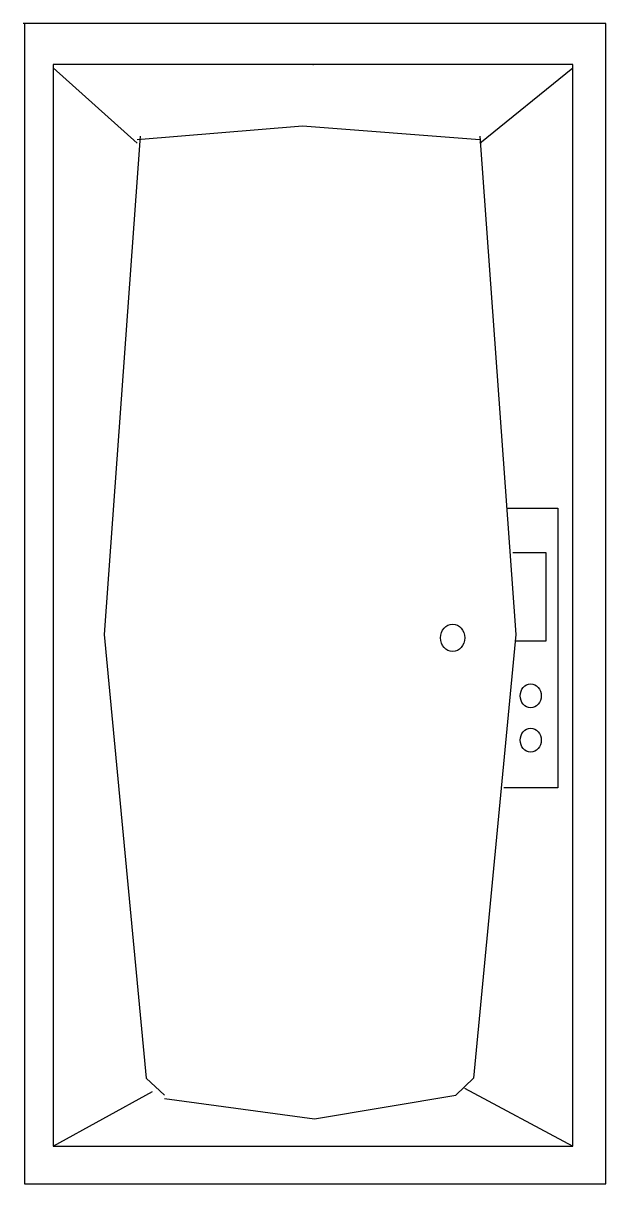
# Model space of a CAD drawing. Extents: x 0 to 0.92, y 0.01 to 1.84.
import ezdxf

# ---------------------------------------------------------------- set-up
doc = ezdxf.new("R2010")
doc.units = 0
doc.header["$MEASUREMENT"] = 0
doc.layers.get('0').update_dxf_attribs({"linetype": 'CONTINUOUS'})

# ---------------------------------------------------------------- blocks, each defined once
blk = doc.blocks.new('BANHEIR1')
for p, q in [((0.8171, 1.4781), (0.043, 1.4781)), ((0.043, 1.4781), (0.043, 0.0587)), ((0.8171, 0.0587), (0.8171, 1.4781)), ((0.043, 0.0587), (0.8171, 0.0587))]:
    blk.add_line(p, q)
for points in [[(0.0004, 1.5323), (0.0004, 0.0094), (0.8663, 0.0094), (0.8663, 1.5319), (-0.0017, 1.5319)], [(0.1683, 1.3751), (0.043, 1.4737)], [(0.6784, 1.3751), (0.8171, 1.4737)], [(0.1683, 1.3796), (0.4144, 1.3975), (0.6784, 1.3796)], [(0.1728, 1.3841), (0.1191, 0.7303), (0.1817, 0.1482), (0.2086, 0.1258)], [(0.6784, 1.3841), (0.7321, 0.7303), (0.6694, 0.1482), (0.6426, 0.1258)], [(0.7186, 0.896), (0.7947, 0.896), (0.7947, 0.5288), (0.7142, 0.5288)], [(0.7276, 0.8378), (0.7768, 0.8378), (0.7768, 0.7214), (0.7321, 0.7214)], [(0.043, 0.0587), (0.1907, 0.1303)], [(0.2086, 0.1214), (0.4323, 0.0945), (0.6426, 0.1258)], [(0.656, 0.1348), (0.8171, 0.0587)]]:
    blk.add_lwpolyline(points)
for centre, radius in [((0.6381, 0.7259), 0.018), ((0.7544, 0.6497), 0.0157), ((0.7544, 0.5915), 0.0157)]:
    blk.add_circle(centre, radius)
blk.add_point((0.4301, 1.4781))

msp = doc.modelspace()

# ---------------------------------------------------------------- block references
at = {"xscale": 1.058, "yscale": 1.2, "zscale": 1.058}
msp.add_blockref('BANHEIR1', (0.005, -0.0013), dxfattribs=at)

doc.saveas('drawing.dxf')
